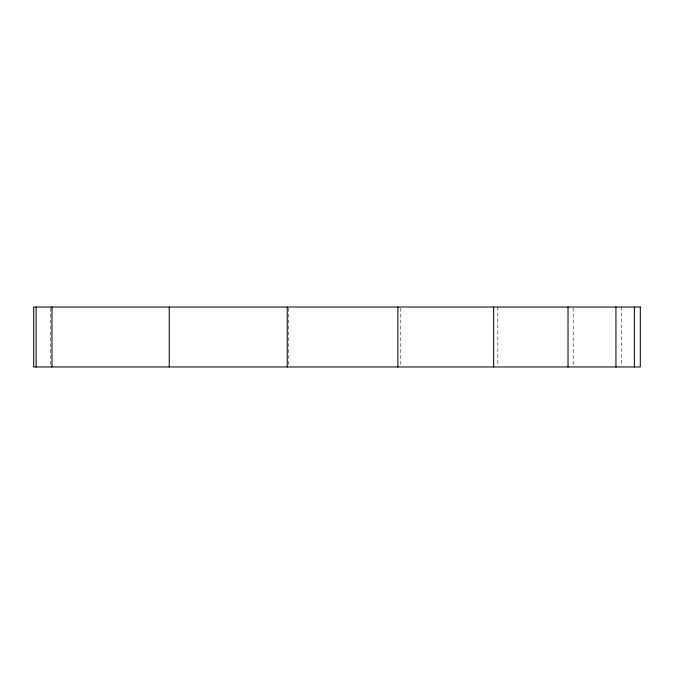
<?xml version="1.0" encoding="UTF-8"?>
<svg xmlns="http://www.w3.org/2000/svg" width="674" height="674" viewBox="0 0 674 674"><rect width="100%" height="100%" fill="white"/><g stroke="black" fill="none" stroke-linecap="round" stroke-linejoin="round"><path stroke-width="0.51" stroke-dasharray="3.37 2.53" d="M621.731 307.032L621.731 365.915M573.195 308.085L573.195 365.915M497.825 307.032L497.825 365.915M400.777 308.085L400.777 365.915M288.666 308.085L288.666 365.915M50.28 308.085L50.28 365.915"/><path stroke-width="1.01" d="M634.377 307.032L634.377 366.968M615.935 307.032L615.935 366.968M568.03 307.032L568.03 366.968M493.654 307.032L493.654 366.968M397.879 307.032L397.879 366.968M287.234 307.032L287.234 366.968M169.25 307.032L169.25 366.968M51.982 307.032L51.982 366.968M36.118 307.032L36.118 366.968M640.3 307.032L33.7 307.032L33.7 366.968L640.3 366.968L640.3 307.032"/></g></svg>
